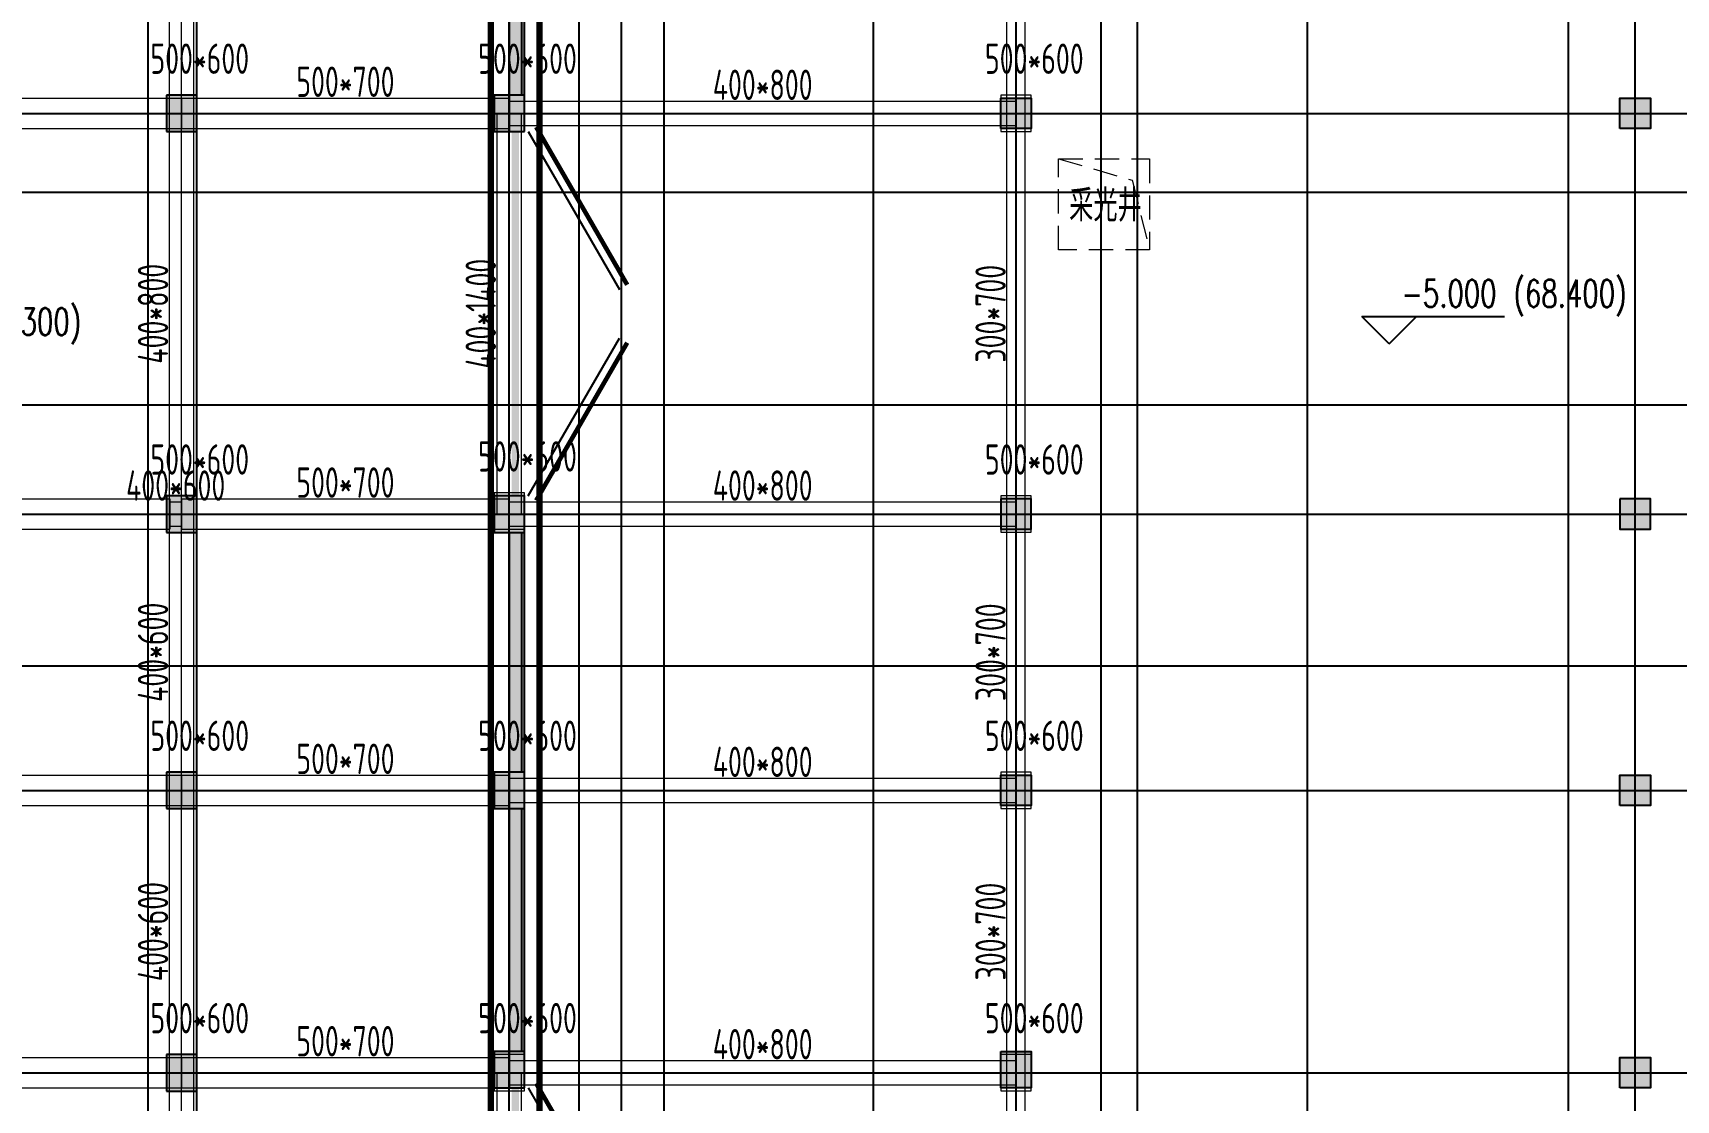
# Model space of a CAD drawing. Extents: x 369444 to 684549, y -549309 to 575337.
# Drawn here: x 456974 to 484049, y 353457 to 371032 of the extents above; entities that cross this region are included whole.
import ezdxf

# ---------------------------------------------------------------- set-up
doc = ezdxf.new("R2010")
doc.units = 0
doc.header["$LTSCALE"] = 1000
doc.header["$MEASUREMENT"] = 0
doc.linetypes.add('_DASH', pattern=[0.6, 0.4, -0.2])
doc.linetypes.add('DASH', pattern=[0.35, 0.25, -0.1])
for name, color, linetype, lineweight, true_color in [('-1-0-1', 7, 'Continuous', 0, 0xc0c0c0), ('-1-1-2', 7, 'Continuous', 0, 0xc0c0c0), ('-2-0-1', 1, 'Continuous', 0, 0xff0000), ('-2-1-2', 9, 'Continuous', 0, 0x808080), ('1-6-1', 7, 'Continuous', 0, 0x55ff55), ('1-6-2', 7, 'Continuous', 0, 0x55ff55), ('11-6-1', 2, 'Continuous', 0, 0xffff00), ('11-6-2', 2, 'Continuous', 0, 0xffff00), ('11-6-5', 2, 'Continuous', 0, 0xffff00), ('12-6-1', 4, 'Continuous', 0, 0x00ffff), ('12-6-2', 4, 'Continuous', 0, 0x00ffff), ('12-6-5', 4, 'Continuous', 0, 0x00ffff)]:
    doc.layers.add(name, color=color, linetype=linetype, lineweight=lineweight, true_color=true_color)
doc.layers.add('0-地库顶板开洞', color=211, linetype='Continuous', lineweight=0)
for name, color, linetype in [('A-COLU-CONC', 9, 'Continuous'), ('A-WALL-HATCH', 8, 'Continuous'), ('COLUMN', 9, 'Continuous'), ('DOTE', 1, 'Continuous'), ('PUB_HATCH', 8, 'Continuous'), ('WALL', 9, 'Continuous'), ('WINDOW', 4, 'Continuous'), ('景观场地标高', 4, 'Continuous'), ('防火分区线', 7, 'Continuous')]:
    doc.layers.add(name, color=color, linetype=linetype)
doc.styles.add('_TCH_DIM', font='SIMPLEX', dxfattribs={"bigfont": 'GBCBIG'})
doc.styles.add('HNSJY', font='hnsjy-07.shx', dxfattribs={"width": 0.8, "bigfont": 'hnsjy-hz.shx'})
doc.styles.add('yjkcad', font='yjkeng.shx', dxfattribs={"width": 0.7, "height": 250, "bigfont": 'yjkchn.shx'})

# ---------------------------------------------------------------- blocks, each defined once
blk = doc.blocks.new('$DorLib2D$00000213')
at = {"color": 0, "linetype": 'DASH', "const_width": 0.02}
blk.add_lwpolyline([(0.5, 0), (-0.5, 0)], dxfattribs=at)
blk = doc.blocks.new('column500')
h = blk.add_hatch(color=0)
h.dxf.hatch_style = 1
h.paths.add_polyline_path([(-216381, -381440), (-215881, -381440), (-215881, -380940), (-216381, -380940)])
at = {"color": 0}
blk.add_lwpolyline([(-216381, -381440), (-215881, -381440), (-215881, -380940), (-216381, -380940)], close=True, dxfattribs=at)
blk = doc.blocks.new('车库采光井开洞')
at = {"layer": '0-地库顶板开洞', "linetype": '_DASH'}
blk.add_lwpolyline([(38496570620.999992, 3907825764), (38496570620.999992, 3907827264.000001), (38496572120.999992, 3907827263.999998), (38496572120.999992, 3907825763.999999)], close=True, dxfattribs=at)
blk.add_lwpolyline([(38496570620.999992, 3907827264.000001), (38496571833.459846, 3907826915.785513), (38496572120.999992, 3907825763.999999)], dxfattribs=at)
at = {"layer": '0-地库顶板开洞', "linetype": '_DASH', "style": 'HNSJY', "width": 0.8}
blk.add_text('采光井', height=525, dxfattribs=at).set_placement((38496570794.87101, 3907826233.4361))
blk = doc.blocks.new('车库采光井aaa')
at = {"layer": '0-地库顶板开洞', "lineweight": -2}
blk.add_blockref('车库采光井开洞', (-5747907, -2363834), dxfattribs=at)
blk = doc.blocks.new('165gsff')
at = {"layer": 'COLUMN', "lineweight": -2, "ltscale": 6}
blk.add_hatch(color=256, dxfattribs=at).paths.add_polyline_path([(38490804507.5, 3905235777.5), (38490805007.5, 3905235777.5), (38490805007.5, 3905235177.5), (38490804507.5, 3905235177.5)])
at = {"color": 0}
blk.add_lwpolyline([(38490804507.5, 3905235777.5), (38490805007.5, 3905235777.5), (38490805007.5, 3905235177.5), (38490804507.5, 3905235177.5)], close=True, dxfattribs=at)
blk = doc.blocks.new('_FZH')
blk.add_lwpolyline([(-0.5, -0.5), (0.5, -0.5), (0.5, 0.5), (-0.5, 0.5)], close=True)
at = {"layer": 'PUB_HATCH'}
blk.add_solid([(-0.5, -0.5), (0.5, -0.5), (-0.5, 0.5), (0.5, 0.5)], dxfattribs=at)
blk = doc.blocks.new('$DorLib2D$00000207')
at = {"color": 0}
for p, q in [((-0.5, 0.0313), (-0.067, 0.2813)), ((0.5, 0.0313), (0.067, 0.2813))]:
    blk.add_line(p, q, dxfattribs=at)
at = {"color": 0, "const_width": 0.0125}
for points in [[(-0.5125, 0.0529), (-0.0795, 0.3029)], [(0.5125, 0.0529), (0.0795, 0.3029)]]:
    blk.add_lwpolyline(points, dxfattribs=at)

msp = doc.modelspace()

# ---------------------------------------------------------------- hatches: boundary and pattern name
at = {"layer": 'A-WALL-HATCH'}
for points in [[(459674.7, 369406.6), (459674.7, 370006.6), (459174.7, 370006.6), (459174.7, 369406.6)], [(465074.7, 369406.6), (465074.7, 370006.6), (464574.7, 370006.6), (464574.7, 369406.6)], [(459674.7, 362806.6), (459674.7, 363406.6), (459174.7, 363406.6), (459174.7, 362806.6)], [(465074.7, 362806.6), (465074.7, 363406.6), (464574.7, 363406.6), (464574.7, 362806.6)], [(459674.7, 358256.6), (459674.7, 358856.6), (459174.7, 358856.6), (459174.7, 358256.6)], [(465074.7, 358256.6), (465074.7, 358856.6), (464574.7, 358856.6), (464574.7, 358256.6)], [(459674.7, 354206.6), (459174.7, 354206.6), (459174.7, 353606.6), (459674.7, 353606.6)], [(465074.7, 354256.6), (464574.7, 354256.6), (464574.7, 353656.6), (465074.7, 353656.6)]]:
    msp.add_hatch(color=256, dxfattribs=at).paths.add_polyline_path(points)
at = {"layer": 'PUB_HATCH'}
for points in [[(465074.6, 378506), (464824.6, 378506), (464824.6, 369406.6), (465074.6, 369406.6)], [(465074.6, 363157.1), (465074.6, 362806.6), (464824.6, 362806.6), (464824.6, 353657), (465074.6, 353657)]]:
    msp.add_hatch(color=256, dxfattribs=at).paths.add_polyline_path(points)

# ---------------------------------------------------------------- linework, layer by layer
at = {"layer": '-1-0-1', "color": 0}
for p in [(459424.3, 369707.1, -3600), (464824.3, 369707.1, -3600), (473174.3, 369707.1, -3600), (459230.2, 363107.1, -3600), (459424.3, 363107.1, -3600), (464824.3, 363107.1, -3600), (473174.3, 363107.1, -3600), (459424.3, 358557.1, -3600), (464824.3, 358557.1, -3600), (473174.3, 358557.1, -3600), (459424.3, 353907.1, -3600), (464824.3, 353907.1, -3600), (473174.3, 353907.1, -3600)]:
    msp.add_point(p, dxfattribs=at)
at = {"layer": '-1-1-2', "color": 0}
for p, q in [((459424.3, 369707.1, -3600), (459424.3, 369707.1)), ((464824.3, 369707.1, -3600), (464824.3, 369707.1)), ((473174.3, 369707.1, -3600), (473174.3, 369707.1)), ((459230.2, 363107.1, -3600), (459230.2, 363107.1)), ((459424.3, 363107.1, -3600), (459424.3, 363107.1)), ((464824.3, 363107.1, -3600), (464824.3, 363107.1)), ((473174.3, 363107.1, -3600), (473174.3, 363107.1)), ((459424.3, 358557.1, -3600), (459424.3, 358557.1)), ((464824.3, 358557.1, -3600), (464824.3, 358557.1)), ((473174.3, 358557.1, -3600), (473174.3, 358557.1)), ((459424.3, 353907.1, -3600), (459424.3, 353907.1)), ((464824.3, 353907.1, -3600), (464824.3, 353907.1)), ((473174.3, 353907.1, -3600), (473174.3, 353907.1))]:
    msp.add_line(p, q, dxfattribs=at)
at = {"layer": '-2-0-1', "color": 0}
for p, q in [((459424.3, 369707.1, -3600), (459424.3, 374257.1, -3600)), ((464824.3, 369707.1, -3600), (464824.3, 374257.1, -3600)), ((473174.3, 369707.1, -3600), (473174.3, 374257.1, -3600)), ((451624.3, 369707.1, -3600), (459424.3, 369707.1, -3600)), ((459424.3, 363107.1, -3600), (459424.3, 369707.1, -3600)), ((459424.3, 369707.1, -3600), (464824.3, 369707.1, -3600)), ((464824.3, 363107.1, -3600), (464824.3, 369707.1, -3600)), ((464824.3, 369707.1, -3600), (473174.3, 369707.1, -3600)), ((473174.3, 363107.1, -3600), (473174.3, 369707.1, -3600)), ((451624.3, 363107.1, -3600), (459230.2, 363107.1, -3600)), ((459230.2, 363107.1, -3600), (459424.3, 363107.1, -3600)), ((459424.3, 358557.1, -3600), (459424.3, 363107.1, -3600)), ((459424.3, 363107.1, -3600), (464824.3, 363107.1, -3600)), ((464824.3, 358557.1, -3600), (464824.3, 363107.1, -3600)), ((464824.3, 363107.1, -3600), (473174.3, 363107.1, -3600)), ((473174.3, 358557.1, -3600), (473174.3, 363107.1, -3600)), ((451624.3, 358557.1, -3600), (459424.3, 358557.1, -3600)), ((459424.3, 353907.1, -3600), (459424.3, 358557.1, -3600)), ((459424.3, 358557.1, -3600), (464824.3, 358557.1, -3600)), ((464824.3, 353907.1, -3600), (464824.3, 358557.1, -3600)), ((464824.3, 358557.1, -3600), (473174.3, 358557.1, -3600)), ((473174.3, 353907.1, -3600), (473174.3, 358557.1, -3600)), ((451624.3, 353907.1, -3600), (459424.3, 353907.1, -3600)), ((459424.3, 347407.1, -3600), (459424.3, 353907.1, -3600)), ((459424.3, 353907.1, -3600), (464824.3, 353907.1, -3600)), ((464824.3, 353907.1, -3600), (473174.3, 353907.1, -3600)), ((464824.3, 347407.1, -3600), (464824.3, 353907.1, -3600)), ((473174.3, 347407.1, -3600), (473174.3, 353907.1, -3600))]:
    msp.add_line(p, q, dxfattribs=at)
at = {"layer": '-2-1-2', "color": 0}
for p, q in [((459424.3, 369707.1), (459424.3, 374257.1)), ((464824.3, 369707.1), (464824.3, 374257.1)), ((473174.3, 369707.1), (473174.3, 374257.1)), ((451624.3, 369707.1), (459424.3, 369707.1)), ((459424.3, 363107.1), (459424.3, 369707.1)), ((459424.3, 369707.1), (464824.3, 369707.1)), ((464824.3, 363107.1), (464824.3, 369707.1)), ((464824.3, 369707.1), (473174.3, 369707.1)), ((473174.3, 363107.1), (473174.3, 369707.1)), ((451624.3, 363107.1), (459230.2, 363107.1)), ((459230.2, 363107.1), (459424.3, 363107.1)), ((459424.3, 358557.1), (459424.3, 363107.1)), ((459424.3, 363107.1), (464824.3, 363107.1)), ((464824.3, 358557.1), (464824.3, 363107.1)), ((464824.3, 363107.1), (473174.3, 363107.1)), ((473174.3, 358557.1), (473174.3, 363107.1)), ((451624.3, 358557.1), (459424.3, 358557.1)), ((459424.3, 353907.1), (459424.3, 358557.1)), ((459424.3, 358557.1), (464824.3, 358557.1)), ((464824.3, 353907.1), (464824.3, 358557.1)), ((464824.3, 358557.1), (473174.3, 358557.1)), ((473174.3, 353907.1), (473174.3, 358557.1)), ((451624.3, 353907.1), (459424.3, 353907.1)), ((459424.3, 347407.1), (459424.3, 353907.1)), ((459424.3, 353907.1), (464824.3, 353907.1)), ((464824.3, 353907.1), (473174.3, 353907.1)), ((464824.3, 347407.1), (464824.3, 353907.1)), ((473174.3, 347407.1), (473174.3, 353907.1))]:
    msp.add_line(p, q, dxfattribs=at)
at = {"layer": '1-6-1', "color": 0}
for p, q in [((464824.3, 374257.1, -8700), (464824.3, 369707.1, -8700)), ((464824.3, 369707.1, -5100), (464824.3, 374257.1, -5100)), ((465074.3, 374257.1, -5100), (465074.3, 369707.1, -5100)), ((465074.3, 369707.1, -8700), (465074.3, 374257.1, -8700)), ((464824.3, 369707.1, -8700), (464824.3, 369707.1, -5100)), ((464824.3, 369707.1, -8700), (465074.3, 369707.1, -8700)), ((464824.3, 369707.1, -5100), (464824.3, 369707.1, -8700)), ((465074.3, 369707.1, -5100), (464824.3, 369707.1, -5100)), ((465074.3, 369707.1, -5100), (465074.3, 369707.1, -8700)), ((465074.3, 369707.1, -8700), (465074.3, 369707.1, -5100)), ((464824.3, 363107.1, -8700), (464824.3, 358557.1, -8700)), ((464824.3, 363107.1, -5100), (464824.3, 363107.1, -8700)), ((464824.3, 358557.1, -5100), (464824.3, 363107.1, -5100)), ((464824.3, 363107.1, -8700), (464824.3, 363107.1, -5100)), ((465074.3, 363107.1, -8700), (464824.3, 363107.1, -8700)), ((464824.3, 363107.1, -5100), (465074.3, 363107.1, -5100)), ((465074.3, 363107.1, -5100), (465074.3, 358557.1, -5100)), ((465074.3, 363107.1, -8700), (465074.3, 363107.1, -5100)), ((465074.3, 358557.1, -8700), (465074.3, 363107.1, -8700)), ((465074.3, 363107.1, -5100), (465074.3, 363107.1, -8700)), ((464824.3, 358557.1, -8700), (464824.3, 358557.1, -5100)), ((464824.3, 358557.1, -8700), (464824.3, 353907.1, -8700)), ((464824.3, 358557.1, -5100), (464824.3, 358557.1, -8700)), ((464824.3, 353907.1, -5100), (464824.3, 358557.1, -5100)), ((465074.3, 358557.1, -5100), (465074.3, 358557.1, -8700)), ((465074.3, 358557.1, -5100), (465074.3, 353907.1, -5100)), ((465074.3, 358557.1, -8700), (465074.3, 358557.1, -5100)), ((465074.3, 353907.1, -8700), (465074.3, 358557.1, -8700)), ((464824.3, 353907.1, -8700), (464824.3, 353907.1, -5100)), ((464824.3, 353907.1, -8700), (465074.3, 353907.1, -8700)), ((464824.3, 353907.1, -5100), (464824.3, 353907.1, -8700)), ((465074.3, 353907.1, -5100), (464824.3, 353907.1, -5100)), ((465074.3, 353907.1, -5100), (465074.3, 353907.1, -8700)), ((465074.3, 353907.1, -8700), (465074.3, 353907.1, -5100))]:
    msp.add_line(p, q, dxfattribs=at)
at = {"layer": '1-6-2', "color": 0}
for p, q in [((464824.3, 374257.1, -5100), (464824.3, 369707.1, -5100)), ((464824.3, 369707.1, -8700), (464824.3, 374257.1, -8700)), ((464824.3, 369707.1, -5100), (464824.3, 369707.1, -8700)), ((464824.3, 363107.1, -5100), (464824.3, 358557.1, -5100)), ((464824.3, 363107.1, -8700), (464824.3, 363107.1, -5100)), ((464824.3, 358557.1, -8700), (464824.3, 363107.1, -8700)), ((464824.3, 358557.1, -5100), (464824.3, 358557.1, -8700)), ((464824.3, 358557.1, -5100), (464824.3, 353907.1, -5100)), ((464824.3, 358557.1, -8700), (464824.3, 358557.1, -5100)), ((464824.3, 353907.1, -8700), (464824.3, 358557.1, -8700)), ((464824.3, 353907.1, -5100), (464824.3, 353907.1, -8700))]:
    msp.add_line(p, q, dxfattribs=at)
at = {"layer": '11-6-1', "color": 0}
for p, q in [((459174.3, 370007.1), (459174.3, 369407.1)), ((459674.3, 370007.1), (459174.3, 370007.1)), ((459174.3, 370007.1, -3600), (459174.3, 369407.1, -3600)), ((459674.3, 370007.1, -3600), (459174.3, 370007.1, -3600)), ((459174.3, 370007.1, -3600), (459174.3, 370007.1)), ((459674.3, 369407.1), (459674.3, 370007.1)), ((459674.3, 369407.1, -3600), (459674.3, 370007.1, -3600)), ((459674.3, 370007.1, -3600), (459674.3, 370007.1)), ((464574.3, 370007.1), (464574.3, 369407.1)), ((465074.3, 370007.1), (464574.3, 370007.1)), ((464574.3, 370007.1, -3600), (464574.3, 369407.1, -3600)), ((465074.3, 370007.1, -3600), (464574.3, 370007.1, -3600)), ((464574.3, 370007.1, -3600), (464574.3, 370007.1)), ((465074.3, 369407.1), (465074.3, 370007.1)), ((465074.3, 369407.1, -3600), (465074.3, 370007.1, -3600)), ((465074.3, 370007.1, -3600), (465074.3, 370007.1)), ((472924.3, 370007.1, -5100), (472924.3, 369407.1, -5100)), ((473424.3, 370007.1, -5100), (472924.3, 370007.1, -5100)), ((472924.3, 370007.1, -8700), (472924.3, 369407.1, -8700)), ((473424.3, 370007.1, -8700), (472924.3, 370007.1, -8700)), ((472924.3, 370007.1, -8700), (472924.3, 370007.1, -5100)), ((473424.3, 369407.1, -5100), (473424.3, 370007.1, -5100)), ((473424.3, 369407.1, -8700), (473424.3, 370007.1, -8700)), ((473424.3, 370007.1, -8700), (473424.3, 370007.1, -5100)), ((459174.3, 369407.1), (459674.3, 369407.1)), ((459174.3, 369407.1, -3600), (459674.3, 369407.1, -3600)), ((459174.3, 369407.1, -3600), (459174.3, 369407.1)), ((459674.3, 369407.1, -3600), (459674.3, 369407.1)), ((464574.3, 369407.1), (465074.3, 369407.1)), ((464574.3, 369407.1, -3600), (465074.3, 369407.1, -3600)), ((464574.3, 369407.1, -3600), (464574.3, 369407.1)), ((465074.3, 369407.1, -3600), (465074.3, 369407.1)), ((472924.3, 369407.1, -5100), (473424.3, 369407.1, -5100)), ((472924.3, 369407.1, -8700), (473424.3, 369407.1, -8700)), ((472924.3, 369407.1, -8700), (472924.3, 369407.1, -5100)), ((473424.3, 369407.1, -8700), (473424.3, 369407.1, -5100)), ((459174.3, 363407.1), (459174.3, 362807.1)), ((459674.3, 363407.1), (459174.3, 363407.1)), ((459174.3, 363407.1, -3600), (459174.3, 362807.1, -3600)), ((459674.3, 363407.1, -3600), (459174.3, 363407.1, -3600)), ((459174.3, 363407.1, -3600), (459174.3, 363407.1)), ((459674.3, 362807.1), (459674.3, 363407.1)), ((459674.3, 362807.1, -3600), (459674.3, 363407.1, -3600)), ((459674.3, 363407.1, -3600), (459674.3, 363407.1)), ((464574.3, 363457.1, -5100), (464574.3, 362857.1, -5100)), ((465074.3, 363457.1, -5100), (464574.3, 363457.1, -5100)), ((464574.3, 363457.1, -8700), (464574.3, 362857.1, -8700)), ((465074.3, 363457.1, -8700), (464574.3, 363457.1, -8700)), ((464574.3, 363457.1, -8700), (464574.3, 363457.1, -5100)), ((465074.3, 362857.1, -5100), (465074.3, 363457.1, -5100)), ((465074.3, 362857.1, -8700), (465074.3, 363457.1, -8700)), ((465074.3, 363457.1, -8700), (465074.3, 363457.1, -5100)), ((472924.3, 363407.1, -5100), (472924.3, 362807.1, -5100)), ((473424.3, 363407.1, -5100), (472924.3, 363407.1, -5100)), ((472924.3, 363407.1, -8700), (472924.3, 362807.1, -8700)), ((473424.3, 363407.1, -8700), (472924.3, 363407.1, -8700)), ((472924.3, 363407.1, -8700), (472924.3, 363407.1, -5100)), ((473424.3, 362807.1, -5100), (473424.3, 363407.1, -5100)), ((473424.3, 362807.1, -8700), (473424.3, 363407.1, -8700)), ((473424.3, 363407.1, -8700), (473424.3, 363407.1, -5100)), ((459174.3, 362807.1), (459674.3, 362807.1)), ((459174.3, 362807.1, -3600), (459674.3, 362807.1, -3600)), ((459174.3, 362807.1, -3600), (459174.3, 362807.1)), ((459674.3, 362807.1, -3600), (459674.3, 362807.1)), ((464574.3, 362857.1, -5100), (465074.3, 362857.1, -5100)), ((464574.3, 362857.1, -8700), (465074.3, 362857.1, -8700)), ((464574.3, 362857.1, -8700), (464574.3, 362857.1, -5100)), ((465074.3, 362857.1, -8700), (465074.3, 362857.1, -5100)), ((472924.3, 362807.1, -5100), (473424.3, 362807.1, -5100)), ((472924.3, 362807.1, -8700), (473424.3, 362807.1, -8700)), ((472924.3, 362807.1, -8700), (472924.3, 362807.1, -5100)), ((473424.3, 362807.1, -8700), (473424.3, 362807.1, -5100)), ((459174.3, 358857.1), (459174.3, 358257.1)), ((459674.3, 358857.1), (459174.3, 358857.1)), ((459174.3, 358857.1, -3600), (459174.3, 358257.1, -3600)), ((459674.3, 358857.1, -3600), (459174.3, 358857.1, -3600)), ((459174.3, 358857.1, -3600), (459174.3, 358857.1)), ((459674.3, 358257.1), (459674.3, 358857.1)), ((459674.3, 358257.1, -3600), (459674.3, 358857.1, -3600)), ((459674.3, 358857.1, -3600), (459674.3, 358857.1)), ((464574.3, 358857.1), (464574.3, 358257.1)), ((465074.3, 358857.1), (464574.3, 358857.1)), ((464574.3, 358857.1, -3600), (464574.3, 358257.1, -3600)), ((465074.3, 358857.1, -3600), (464574.3, 358857.1, -3600)), ((464574.3, 358857.1, -3600), (464574.3, 358857.1)), ((465074.3, 358257.1), (465074.3, 358857.1)), ((465074.3, 358257.1, -3600), (465074.3, 358857.1, -3600)), ((465074.3, 358857.1, -3600), (465074.3, 358857.1)), ((472924.3, 358857.1, -5100), (472924.3, 358257.1, -5100)), ((473424.3, 358857.1, -5100), (472924.3, 358857.1, -5100)), ((472924.3, 358857.1, -8700), (472924.3, 358257.1, -8700)), ((473424.3, 358857.1, -8700), (472924.3, 358857.1, -8700)), ((472924.3, 358857.1, -8700), (472924.3, 358857.1, -5100)), ((473424.3, 358257.1, -5100), (473424.3, 358857.1, -5100)), ((473424.3, 358257.1, -8700), (473424.3, 358857.1, -8700)), ((473424.3, 358857.1, -8700), (473424.3, 358857.1, -5100)), ((459174.3, 358257.1), (459674.3, 358257.1)), ((459174.3, 358257.1, -3600), (459674.3, 358257.1, -3600)), ((459174.3, 358257.1, -3600), (459174.3, 358257.1)), ((459674.3, 358257.1, -3600), (459674.3, 358257.1)), ((464574.3, 358257.1), (465074.3, 358257.1)), ((464574.3, 358257.1, -3600), (465074.3, 358257.1, -3600)), ((464574.3, 358257.1, -3600), (464574.3, 358257.1)), ((465074.3, 358257.1, -3600), (465074.3, 358257.1)), ((472924.3, 358257.1, -5100), (473424.3, 358257.1, -5100)), ((472924.3, 358257.1, -8700), (473424.3, 358257.1, -8700)), ((472924.3, 358257.1, -8700), (472924.3, 358257.1, -5100)), ((473424.3, 358257.1, -8700), (473424.3, 358257.1, -5100)), ((459174.3, 354207.1), (459174.3, 353607.1)), ((459674.3, 354207.1), (459174.3, 354207.1)), ((459174.3, 354207.1, -3600), (459174.3, 353607.1, -3600)), ((459674.3, 354207.1, -3600), (459174.3, 354207.1, -3600)), ((459174.3, 354207.1, -3600), (459174.3, 354207.1)), ((459674.3, 353607.1), (459674.3, 354207.1)), ((459674.3, 353607.1, -3600), (459674.3, 354207.1, -3600)), ((459674.3, 354207.1, -3600), (459674.3, 354207.1)), ((464574.3, 354207.1), (464574.3, 353607.1)), ((465074.3, 354207.1), (464574.3, 354207.1)), ((464574.3, 354207.1, -3600), (464574.3, 353607.1, -3600)), ((465074.3, 354207.1, -3600), (464574.3, 354207.1, -3600)), ((464574.3, 354207.1, -3600), (464574.3, 354207.1)), ((465074.3, 353607.1), (465074.3, 354207.1)), ((465074.3, 353607.1, -3600), (465074.3, 354207.1, -3600)), ((465074.3, 354207.1, -3600), (465074.3, 354207.1)), ((472924.3, 354207.1, -5100), (472924.3, 353607.1, -5100)), ((473424.3, 354207.1, -5100), (472924.3, 354207.1, -5100)), ((472924.3, 354207.1, -8700), (472924.3, 353607.1, -8700)), ((473424.3, 354207.1, -8700), (472924.3, 354207.1, -8700)), ((472924.3, 354207.1, -8700), (472924.3, 354207.1, -5100)), ((473424.3, 353607.1, -5100), (473424.3, 354207.1, -5100)), ((473424.3, 353607.1, -8700), (473424.3, 354207.1, -8700)), ((473424.3, 354207.1, -8700), (473424.3, 354207.1, -5100)), ((459174.3, 353607.1), (459674.3, 353607.1)), ((459174.3, 353607.1, -3600), (459674.3, 353607.1, -3600)), ((459174.3, 353607.1, -3600), (459174.3, 353607.1)), ((459674.3, 353607.1, -3600), (459674.3, 353607.1)), ((464574.3, 353607.1), (465074.3, 353607.1)), ((464574.3, 353607.1, -3600), (465074.3, 353607.1, -3600)), ((464574.3, 353607.1, -3600), (464574.3, 353607.1)), ((465074.3, 353607.1, -3600), (465074.3, 353607.1)), ((472924.3, 353607.1, -5100), (473424.3, 353607.1, -5100)), ((472924.3, 353607.1, -8700), (473424.3, 353607.1, -8700)), ((472924.3, 353607.1, -8700), (472924.3, 353607.1, -5100)), ((473424.3, 353607.1, -8700), (473424.3, 353607.1, -5100))]:
    msp.add_line(p, q, dxfattribs=at)
at = {"layer": '11-6-2', "color": 0}
for p, q in [((459424.3, 369707.1, -3600), (459424.3, 369707.1)), ((464824.3, 369707.1, -3600), (464824.3, 369707.1)), ((473174.3, 369707.1, -8700), (473174.3, 369707.1, -5100)), ((459424.3, 363107.1, -3600), (459424.3, 363107.1)), ((464824.3, 363107.1, -8700), (464824.3, 363107.1, -5100)), ((473174.3, 363107.1, -8700), (473174.3, 363107.1, -5100)), ((459424.3, 358557.1, -3600), (459424.3, 358557.1)), ((464824.3, 358557.1, -3600), (464824.3, 358557.1)), ((473174.3, 358557.1, -8700), (473174.3, 358557.1, -5100)), ((459424.3, 353907.1, -3600), (459424.3, 353907.1)), ((464824.3, 353907.1, -3600), (464824.3, 353907.1)), ((473174.3, 353907.1, -8700), (473174.3, 353907.1, -5100))]:
    msp.add_line(p, q, dxfattribs=at)
at = {"layer": '12-6-1', "color": 0}
for p, q in [((459224.3, 369707.1, -5100), (459224.3, 374257.1, -5100)), ((459224.3, 369707.1, -5700), (459224.3, 374257.1, -5700)), ((459624.3, 369707.1, -5100), (459624.3, 374257.1, -5100)), ((459624.3, 369707.1, -5700), (459624.3, 374257.1, -5700)), ((473024.3, 369707.1), (473024.3, 374257.1)), ((473024.3, 369707.1, -700), (473024.3, 374257.1, -700)), ((473324.3, 369707.1), (473324.3, 374257.1)), ((473324.3, 369707.1, -700), (473324.3, 374257.1, -700)), ((451624.3, 369957.1), (459424.3, 369957.1)), ((451624.3, 369957.1, -800), (459424.3, 369957.1, -800)), ((459424.3, 369957.1), (459424.3, 369457.1)), ((459424.3, 369957.1, -800), (459424.3, 369957.1)), ((459424.3, 369457.1, -800), (459424.3, 369957.1, -800)), ((459424.3, 369957.1), (459424.3, 369457.1)), ((459424.3, 369957.1, -700), (459424.3, 369957.1)), ((459424.3, 369457.1, -700), (459424.3, 369957.1, -700)), ((459424.3, 369957.1), (464824.3, 369957.1)), ((459424.3, 369957.1, -700), (464824.3, 369957.1, -700)), ((464824.3, 369957.1), (464824.3, 369457.1)), ((464824.3, 369957.1, -700), (464824.3, 369957.1)), ((464824.3, 369457.1, -700), (464824.3, 369957.1, -700)), ((464824.3, 369907.1), (464824.3, 369507.1)), ((464824.3, 369907.1, -800), (464824.3, 369907.1)), ((464824.3, 369507.1, -800), (464824.3, 369907.1, -800)), ((464824.3, 369907.1), (473174.3, 369907.1)), ((464824.3, 369907.1, -800), (473174.3, 369907.1, -800)), ((473174.3, 369907.1), (473174.3, 369507.1)), ((473174.3, 369907.1, -800), (473174.3, 369907.1)), ((473174.3, 369507.1, -800), (473174.3, 369907.1, -800)), ((459224.3, 369707.1, -5100), (459624.3, 369707.1, -5100)), ((459224.3, 369707.1, -5700), (459224.3, 369707.1, -5100)), ((459624.3, 369707.1, -5700), (459224.3, 369707.1, -5700)), ((459224.3, 369707.1, -5100), (459624.3, 369707.1, -5100)), ((459224.3, 369707.1, -5900), (459224.3, 369707.1, -5100)), ((459624.3, 369707.1, -5900), (459224.3, 369707.1, -5900)), ((459224.3, 363107.1, -5100), (459224.3, 369707.1, -5100)), ((459224.3, 363107.1, -5900), (459224.3, 369707.1, -5900)), ((459624.3, 369707.1, -5100), (459624.3, 369707.1, -5700)), ((459624.3, 369707.1, -5100), (459624.3, 369707.1, -5900)), ((459624.3, 363107.1, -5100), (459624.3, 369707.1, -5100)), ((459624.3, 363107.1, -5900), (459624.3, 369707.1, -5900)), ((464624.3, 369707.1, -5100), (465024.3, 369707.1, -5100)), ((464624.3, 369707.1, -6500), (464624.3, 369707.1, -5100)), ((465024.3, 369707.1, -6500), (464624.3, 369707.1, -6500)), ((464624.3, 363107.1, -5100), (464624.3, 369707.1, -5100)), ((464624.3, 363107.1, -6500), (464624.3, 369707.1, -6500)), ((465024.3, 369707.1, -5100), (465024.3, 369707.1, -6500)), ((465024.3, 363107.1, -5100), (465024.3, 369707.1, -5100)), ((465024.3, 363107.1, -6500), (465024.3, 369707.1, -6500)), ((473024.3, 369707.1), (473324.3, 369707.1)), ((473024.3, 369707.1, -700), (473024.3, 369707.1)), ((473324.3, 369707.1, -700), (473024.3, 369707.1, -700)), ((473024.3, 363107.1), (473024.3, 369707.1)), ((473024.3, 363107.1, -700), (473024.3, 369707.1, -700)), ((473024.3, 369707.1), (473324.3, 369707.1)), ((473024.3, 369707.1, -700), (473024.3, 369707.1)), ((473324.3, 369707.1, -700), (473024.3, 369707.1, -700)), ((473324.3, 369707.1), (473324.3, 369707.1, -700)), ((473324.3, 363107.1), (473324.3, 369707.1)), ((473324.3, 363107.1, -700), (473324.3, 369707.1, -700)), ((473324.3, 369707.1), (473324.3, 369707.1, -700)), ((451624.3, 369457.1), (459424.3, 369457.1)), ((451624.3, 369457.1, -800), (459424.3, 369457.1, -800)), ((459424.3, 369457.1), (459424.3, 369457.1, -800)), ((459424.3, 369457.1), (459424.3, 369457.1, -700)), ((459424.3, 369457.1), (464824.3, 369457.1)), ((459424.3, 369457.1, -700), (464824.3, 369457.1, -700)), ((464824.3, 369507.1), (464824.3, 369507.1, -800)), ((464824.3, 369507.1), (473174.3, 369507.1)), ((464824.3, 369507.1, -800), (473174.3, 369507.1, -800)), ((464824.3, 369457.1), (464824.3, 369457.1, -700)), ((473174.3, 369507.1), (473174.3, 369507.1, -800)), ((451624.3, 363357.1), (459230.2, 363357.1)), ((451624.3, 363357.1, -800), (459230.2, 363357.1, -800)), ((459230.2, 363357.1), (459230.2, 362857.1)), ((459230.2, 363357.1, -800), (459230.2, 363357.1)), ((459230.2, 362857.1, -800), (459230.2, 363357.1, -800)), ((459424.3, 363357.1), (459424.3, 362857.1)), ((459424.3, 363357.1, -700), (459424.3, 363357.1)), ((459424.3, 362857.1, -700), (459424.3, 363357.1, -700)), ((459424.3, 363357.1), (464824.3, 363357.1)), ((459424.3, 363357.1, -700), (464824.3, 363357.1, -700)), ((464824.3, 363357.1), (464824.3, 362857.1)), ((464824.3, 363357.1, -700), (464824.3, 363357.1)), ((464824.3, 362857.1, -700), (464824.3, 363357.1, -700)), ((459224.3, 363107.1, -5100), (459624.3, 363107.1, -5100)), ((459224.3, 363107.1, -5900), (459224.3, 363107.1, -5100)), ((459624.3, 363107.1, -5900), (459224.3, 363107.1, -5900)), ((459224.3, 363107.1, -5100), (459624.3, 363107.1, -5100)), ((459224.3, 363107.1, -5700), (459224.3, 363107.1, -5100)), ((459624.3, 363107.1, -5700), (459224.3, 363107.1, -5700)), ((459224.3, 358557.1, -5100), (459224.3, 363107.1, -5100)), ((459224.3, 358557.1, -5700), (459224.3, 363107.1, -5700)), ((459230.2, 363307.1, -5100), (459230.2, 362907.1, -5100)), ((459230.2, 363307.1, -5700), (459230.2, 363307.1, -5100)), ((459230.2, 362907.1, -5700), (459230.2, 363307.1, -5700)), ((459230.2, 363307.1, -5100), (459424.3, 363307.1, -5100)), ((459230.2, 363307.1, -5700), (459424.3, 363307.1, -5700)), ((459424.3, 363307.1, -5100), (459424.3, 362907.1, -5100)), ((459424.3, 363307.1, -5700), (459424.3, 363307.1, -5100)), ((459424.3, 362907.1, -5700), (459424.3, 363307.1, -5700)), ((459624.3, 363107.1, -5100), (459624.3, 363107.1, -5900)), ((459624.3, 363107.1, -5100), (459624.3, 363107.1, -5700)), ((459624.3, 358557.1, -5100), (459624.3, 363107.1, -5100)), ((459624.3, 358557.1, -5700), (459624.3, 363107.1, -5700)), ((464624.3, 363107.1, -5100), (465024.3, 363107.1, -5100)), ((464624.3, 363107.1, -6500), (464624.3, 363107.1, -5100)), ((465024.3, 363107.1, -6500), (464624.3, 363107.1, -6500)), ((464824.3, 363307.1), (464824.3, 362907.1)), ((464824.3, 363307.1, -800), (464824.3, 363307.1)), ((464824.3, 362907.1, -800), (464824.3, 363307.1, -800)), ((464824.3, 363307.1), (473174.3, 363307.1)), ((464824.3, 363307.1, -800), (473174.3, 363307.1, -800)), ((465024.3, 363107.1, -5100), (465024.3, 363107.1, -6500)), ((473024.3, 363107.1), (473324.3, 363107.1)), ((473024.3, 363107.1, -700), (473024.3, 363107.1)), ((473324.3, 363107.1, -700), (473024.3, 363107.1, -700)), ((473024.3, 363107.1), (473324.3, 363107.1)), ((473024.3, 363107.1, -700), (473024.3, 363107.1)), ((473324.3, 363107.1, -700), (473024.3, 363107.1, -700)), ((473024.3, 358557.1), (473024.3, 363107.1)), ((473024.3, 358557.1, -700), (473024.3, 363107.1, -700)), ((473174.3, 363307.1), (473174.3, 362907.1)), ((473174.3, 363307.1, -800), (473174.3, 363307.1)), ((473174.3, 362907.1, -800), (473174.3, 363307.1, -800)), ((473324.3, 363107.1), (473324.3, 363107.1, -700)), ((473324.3, 363107.1), (473324.3, 363107.1, -700)), ((473324.3, 358557.1), (473324.3, 363107.1)), ((473324.3, 358557.1, -700), (473324.3, 363107.1, -700)), ((451624.3, 362857.1), (459230.2, 362857.1)), ((451624.3, 362857.1, -800), (459230.2, 362857.1, -800)), ((459230.2, 362907.1, -5100), (459230.2, 362907.1, -5700)), ((459230.2, 362907.1, -5100), (459424.3, 362907.1, -5100)), ((459230.2, 362907.1, -5700), (459424.3, 362907.1, -5700)), ((459230.2, 362857.1), (459230.2, 362857.1, -800)), ((459424.3, 362907.1, -5100), (459424.3, 362907.1, -5700)), ((459424.3, 362857.1), (459424.3, 362857.1, -700)), ((459424.3, 362857.1), (464824.3, 362857.1)), ((459424.3, 362857.1, -700), (464824.3, 362857.1, -700)), ((464824.3, 362907.1), (464824.3, 362907.1, -800)), ((464824.3, 362907.1), (473174.3, 362907.1)), ((464824.3, 362907.1, -800), (473174.3, 362907.1, -800)), ((464824.3, 362857.1), (464824.3, 362857.1, -700)), ((473174.3, 362907.1), (473174.3, 362907.1, -800)), ((451624.3, 358807.1), (459424.3, 358807.1)), ((451624.3, 358807.1, -800), (459424.3, 358807.1, -800)), ((459424.3, 358807.1), (459424.3, 358307.1)), ((459424.3, 358807.1, -800), (459424.3, 358807.1)), ((459424.3, 358307.1, -800), (459424.3, 358807.1, -800)), ((459424.3, 358807.1), (459424.3, 358307.1)), ((459424.3, 358807.1, -700), (459424.3, 358807.1)), ((459424.3, 358307.1, -700), (459424.3, 358807.1, -700)), ((459424.3, 358807.1), (464824.3, 358807.1)), ((459424.3, 358807.1, -700), (464824.3, 358807.1, -700)), ((464824.3, 358807.1), (464824.3, 358307.1)), ((464824.3, 358807.1, -700), (464824.3, 358807.1)), ((464824.3, 358307.1, -700), (464824.3, 358807.1, -700)), ((464824.3, 358757.1), (464824.3, 358357.1)), ((464824.3, 358757.1, -800), (464824.3, 358757.1)), ((464824.3, 358357.1, -800), (464824.3, 358757.1, -800)), ((464824.3, 358757.1), (473174.3, 358757.1)), ((464824.3, 358757.1, -800), (473174.3, 358757.1, -800)), ((473174.3, 358757.1), (473174.3, 358357.1)), ((473174.3, 358757.1, -800), (473174.3, 358757.1)), ((473174.3, 358357.1, -800), (473174.3, 358757.1, -800)), ((459224.3, 358557.1, -5100), (459624.3, 358557.1, -5100)), ((459224.3, 358557.1, -5700), (459224.3, 358557.1, -5100)), ((459624.3, 358557.1, -5700), (459224.3, 358557.1, -5700)), ((459224.3, 358557.1, -5100), (459624.3, 358557.1, -5100)), ((459224.3, 358557.1, -5700), (459224.3, 358557.1, -5100)), ((459624.3, 358557.1, -5700), (459224.3, 358557.1, -5700)), ((459224.3, 353907.1, -5100), (459224.3, 358557.1, -5100)), ((459224.3, 353907.1, -5700), (459224.3, 358557.1, -5700)), ((459624.3, 358557.1, -5100), (459624.3, 358557.1, -5700)), ((459624.3, 358557.1, -5100), (459624.3, 358557.1, -5700)), ((459624.3, 353907.1, -5100), (459624.3, 358557.1, -5100)), ((459624.3, 353907.1, -5700), (459624.3, 358557.1, -5700)), ((473024.3, 358557.1), (473324.3, 358557.1)), ((473024.3, 358557.1, -700), (473024.3, 358557.1)), ((473324.3, 358557.1, -700), (473024.3, 358557.1, -700)), ((473024.3, 358557.1), (473324.3, 358557.1)), ((473024.3, 358557.1, -700), (473024.3, 358557.1)), ((473324.3, 358557.1, -700), (473024.3, 358557.1, -700)), ((473024.3, 353907.1), (473024.3, 358557.1)), ((473024.3, 353907.1, -700), (473024.3, 358557.1, -700)), ((473324.3, 358557.1), (473324.3, 358557.1, -700)), ((473324.3, 358557.1), (473324.3, 358557.1, -700)), ((473324.3, 353907.1), (473324.3, 358557.1)), ((473324.3, 353907.1, -700), (473324.3, 358557.1, -700)), ((451624.3, 358307.1), (459424.3, 358307.1)), ((451624.3, 358307.1, -800), (459424.3, 358307.1, -800)), ((459424.3, 358307.1), (459424.3, 358307.1, -800)), ((459424.3, 358307.1), (459424.3, 358307.1, -700)), ((459424.3, 358307.1), (464824.3, 358307.1)), ((459424.3, 358307.1, -700), (464824.3, 358307.1, -700)), ((464824.3, 358357.1), (464824.3, 358357.1, -800)), ((464824.3, 358357.1), (473174.3, 358357.1)), ((464824.3, 358357.1, -800), (473174.3, 358357.1, -800)), ((464824.3, 358307.1), (464824.3, 358307.1, -700)), ((473174.3, 358357.1), (473174.3, 358357.1, -800)), ((451624.3, 354157.1), (459424.3, 354157.1)), ((451624.3, 354157.1, -800), (459424.3, 354157.1, -800)), ((459424.3, 354157.1), (459424.3, 353657.1)), ((459424.3, 354157.1, -800), (459424.3, 354157.1)), ((459424.3, 353657.1, -800), (459424.3, 354157.1, -800)), ((459424.3, 354157.1), (459424.3, 353657.1)), ((459424.3, 354157.1, -700), (459424.3, 354157.1)), ((459424.3, 353657.1, -700), (459424.3, 354157.1, -700)), ((459424.3, 354157.1), (464824.3, 354157.1)), ((459424.3, 354157.1, -700), (464824.3, 354157.1, -700)), ((464824.3, 354157.1), (464824.3, 353657.1)), ((464824.3, 354157.1, -700), (464824.3, 354157.1)), ((464824.3, 353657.1, -700), (464824.3, 354157.1, -700)), ((459224.3, 353907.1, -5100), (459624.3, 353907.1, -5100)), ((459224.3, 353907.1, -5900), (459224.3, 353907.1, -5100)), ((459624.3, 353907.1, -5900), (459224.3, 353907.1, -5900)), ((459224.3, 347407.1, -5100), (459224.3, 353907.1, -5100)), ((459224.3, 347407.1, -5900), (459224.3, 353907.1, -5900)), ((459224.3, 353907.1, -5100), (459624.3, 353907.1, -5100)), ((459224.3, 353907.1, -5700), (459224.3, 353907.1, -5100)), ((459624.3, 353907.1, -5700), (459224.3, 353907.1, -5700)), ((459624.3, 353907.1, -5100), (459624.3, 353907.1, -5900)), ((459624.3, 347407.1, -5100), (459624.3, 353907.1, -5100)), ((459624.3, 347407.1, -5900), (459624.3, 353907.1, -5900)), ((459624.3, 353907.1, -5100), (459624.3, 353907.1, -5700)), ((464624.3, 353907.1, -5100), (465024.3, 353907.1, -5100)), ((464624.3, 353907.1, -6500), (464624.3, 353907.1, -5100)), ((465024.3, 353907.1, -6500), (464624.3, 353907.1, -6500)), ((464624.3, 347407.1, -5100), (464624.3, 353907.1, -5100)), ((464624.3, 347407.1, -6500), (464624.3, 353907.1, -6500)), ((464824.3, 354107.1), (464824.3, 353707.1)), ((464824.3, 354107.1, -800), (464824.3, 354107.1)), ((464824.3, 353707.1, -800), (464824.3, 354107.1, -800)), ((464824.3, 354107.1), (473174.3, 354107.1)), ((464824.3, 354107.1, -800), (473174.3, 354107.1, -800)), ((465024.3, 353907.1, -5100), (465024.3, 353907.1, -6500)), ((465024.3, 347407.1, -5100), (465024.3, 353907.1, -5100)), ((465024.3, 347407.1, -6500), (465024.3, 353907.1, -6500)), ((473024.3, 353907.1), (473324.3, 353907.1)), ((473024.3, 353907.1, -700), (473024.3, 353907.1)), ((473324.3, 353907.1, -700), (473024.3, 353907.1, -700)), ((473024.3, 347407.1), (473024.3, 353907.1)), ((473024.3, 347407.1, -700), (473024.3, 353907.1, -700)), ((473024.3, 353907.1), (473324.3, 353907.1)), ((473024.3, 353907.1, -700), (473024.3, 353907.1)), ((473324.3, 353907.1, -700), (473024.3, 353907.1, -700)), ((473174.3, 354107.1), (473174.3, 353707.1)), ((473174.3, 354107.1, -800), (473174.3, 354107.1)), ((473174.3, 353707.1, -800), (473174.3, 354107.1, -800)), ((473324.3, 353907.1), (473324.3, 353907.1, -700)), ((473324.3, 347407.1), (473324.3, 353907.1)), ((473324.3, 347407.1, -700), (473324.3, 353907.1, -700)), ((473324.3, 353907.1), (473324.3, 353907.1, -700)), ((451624.3, 353657.1), (459424.3, 353657.1)), ((451624.3, 353657.1, -800), (459424.3, 353657.1, -800)), ((459424.3, 353657.1), (459424.3, 353657.1, -800)), ((459424.3, 353657.1), (459424.3, 353657.1, -700)), ((459424.3, 353657.1), (464824.3, 353657.1)), ((459424.3, 353657.1, -700), (464824.3, 353657.1, -700)), ((464824.3, 353707.1), (464824.3, 353707.1, -800)), ((464824.3, 353707.1), (473174.3, 353707.1)), ((464824.3, 353707.1, -800), (473174.3, 353707.1, -800)), ((464824.3, 353657.1), (464824.3, 353657.1, -700)), ((473174.3, 353707.1), (473174.3, 353707.1, -800))]:
    msp.add_line(p, q, dxfattribs=at)
at = {"layer": '12-6-2', "color": 0}
for p, q in [((459424.3, 369707.1, -5100), (459424.3, 374257.1, -5100)), ((473174.3, 369707.1), (473174.3, 374257.1)), ((451624.3, 369707.1), (459424.3, 369707.1)), ((459424.3, 369707.1), (464824.3, 369707.1)), ((459424.3, 363107.1, -5100), (459424.3, 369707.1, -5100)), ((464824.3, 363107.1, -5100), (464824.3, 369707.1, -5100)), ((464824.3, 369707.1), (473174.3, 369707.1)), ((473174.3, 363107.1), (473174.3, 369707.1)), ((451624.3, 363107.1), (459230.2, 363107.1)), ((459230.2, 363107.1, -5100), (459424.3, 363107.1, -5100)), ((459424.3, 363107.1), (464824.3, 363107.1)), ((459424.3, 358557.1, -5100), (459424.3, 363107.1, -5100)), ((464824.3, 363107.1), (473174.3, 363107.1)), ((473174.3, 358557.1), (473174.3, 363107.1)), ((451624.3, 358557.1), (459424.3, 358557.1)), ((459424.3, 358557.1), (464824.3, 358557.1)), ((459424.3, 353907.1, -5100), (459424.3, 358557.1, -5100)), ((464824.3, 358557.1), (473174.3, 358557.1)), ((473174.3, 353907.1), (473174.3, 358557.1)), ((451624.3, 353907.1), (459424.3, 353907.1)), ((459424.3, 353907.1), (464824.3, 353907.1)), ((459424.3, 347407.1, -5100), (459424.3, 353907.1, -5100)), ((464824.3, 347407.1, -5100), (464824.3, 353907.1, -5100)), ((464824.3, 353907.1), (473174.3, 353907.1)), ((473174.3, 347407.1), (473174.3, 353907.1))]:
    msp.add_line(p, q, dxfattribs=at)
at = {"layer": 'A-COLU-CONC'}
for p, q in [((459674.7, 358856.6), (459174.7, 358856.6)), ((459174.7, 358856.6), (459174.7, 358256.6)), ((459674.7, 358256.6), (459674.7, 358856.6)), ((465074.7, 358856.6), (464574.7, 358856.6)), ((464574.7, 358856.6), (464574.7, 358256.6)), ((465074.7, 358256.6), (465074.7, 358856.6)), ((459174.7, 358256.6), (459674.7, 358256.6)), ((464574.7, 358256.6), (465074.7, 358256.6)), ((459674.7, 354206.6), (459174.7, 354206.6)), ((459174.7, 354206.6), (459174.7, 353606.6)), ((459674.7, 353606.6), (459674.7, 354206.6)), ((465074.7, 354256.6), (464574.7, 354256.6)), ((464574.7, 354256.6), (464574.7, 353656.6)), ((465074.7, 353656.6), (465074.7, 354256.6)), ((459174.7, 353606.6), (459674.7, 353606.6)), ((464574.7, 353656.6), (465074.7, 353656.6))]:
    msp.add_line(p, q, dxfattribs=at)
at = {"layer": 'COLUMN', "color": 8}
for p, q in [((459674.7, 370006.6), (459174.7, 370006.6)), ((459174.7, 370006.6), (459174.7, 369406.6)), ((459674.7, 369406.6), (459674.7, 370006.6)), ((465074.7, 370006.6), (464574.7, 370006.6)), ((464574.7, 370006.6), (464574.7, 369406.6)), ((465074.7, 369406.6), (465074.7, 370006.6)), ((459174.7, 369406.6), (459674.7, 369406.6)), ((464574.7, 369406.6), (465074.7, 369406.6)), ((459674.7, 363406.6), (459174.7, 363406.6)), ((459174.7, 363406.6), (459174.7, 362806.6)), ((459674.7, 362806.6), (459674.7, 363406.6)), ((464574.7, 363406.6), (464574.7, 362806.6)), ((465074.7, 362806.6), (465074.7, 363406.6)), ((459174.7, 362806.6), (459674.7, 362806.6)), ((464574.7, 362806.6), (465074.7, 362806.6))]:
    msp.add_line(p, q, dxfattribs=at)
at = {"layer": 'DOTE', "color": 8}
for p, q in [((458874.5, 59364.2), (458874.5, 476704.8)), ((459674.5, 261807), (459674.5, 476704.8)), ((464824.5, 261807), (464824.5, 476704.8)), ((465974.5, 261807), (465974.5, 476704.8)), ((466674.5, 59364.2), (466674.5, 476704.8)), ((467374.5, 261807), (467374.5, 476704.8)), ((470824.5, 261807), (470824.5, 476704.8)), ((473174.5, 261807), (473174.5, 476704.8)), ((474574.5, 59364.2), (474574.5, 476704.8)), ((475174.5, 59364.2), (475174.5, 476704.8)), ((477974.5, 261807), (477974.5, 476704.8)), ((482274.5, 59364.2), (482274.5, 476704.8)), ((483374.5, 59364.2), (483374.5, 476704.8))]:
    msp.add_line(p, q, dxfattribs=at)
at = {"layer": 'DOTE', "color": 8, "lineweight": -2}
for p, q in [((377844.4, 369707), (624570.9, 369707)), ((377844.4, 368407), (624570.9, 368407)), ((377844.4, 364907), (624570.9, 364907)), ((377844.4, 363107), (624570.9, 363107)), ((377844.4, 360607), (624570.9, 360607)), ((377844.4, 358557), (624570.9, 358557)), ((377844.4, 353907), (624570.9, 353907))]:
    msp.add_line(p, q, dxfattribs=at)
at = {"layer": 'WALL'}
for p, q in [((464824.6, 378506), (464824.6, 369406.6)), ((465074.6, 369406.6), (465074.6, 378506)), ((464824.6, 369406.6), (465074.6, 369406.6)), ((464824.6, 362806.6), (464824.6, 353657)), ((465074.6, 353657), (465074.6, 362806.6)), ((464824.6, 353657), (465074.6, 353657))]:
    msp.add_line(p, q, dxfattribs=at)
at = {"layer": 'WALL', "linetype": 'ByBlock'}
for p, q in [((464824.5, 373956.6), (464824.5, 370006.6)), ((465024.5, 373956.6), (465024.5, 370006.6)), ((464824.5, 369406.6), (464824.5, 369406.5)), ((464824.5, 369406.5), (465024.5, 369406.5)), ((465024.5, 369406.5), (465024.5, 369406.6)), ((464824.5, 362806.6), (464824.5, 358856.6)), ((465024.5, 362806.6), (465024.5, 358856.6)), ((464824.5, 358256.6), (464824.5, 354256.6)), ((465024.5, 358256.6), (465024.5, 354256.6))]:
    msp.add_line(p, q, dxfattribs=at)
at = {"layer": '景观场地标高'}
for p, q in [((479322.8, 365909.8), (478872.8, 366359.8)), ((478872.8, 366359.8), (481220.3, 366359.8)), ((479322.8, 365909.8), (479772.8, 366359.8))]:
    msp.add_line(p, q, dxfattribs=at)
at = {"layer": '防火分区线', "color": 5, "linetype": 'DASH', "ltscale": 8, "const_width": 100}
for points in [[(405224.5, 392657), (405224.5, 351406.8), (405674.5, 351406.8), (405674.4, 348706.8), (408924.5, 348706.8), (408924.5, 347156.7), (410514.5, 347156.7), (410514.5, 346557), (414174.4, 346557), (414174.4, 347157), (417874.5, 347156.8), (417874.5, 344007.1), (422274.5, 344007.1), (422274.5, 348706.8), (435524.5, 348706.8), (435524.5, 342106.8), (465324.5, 342106.8), (465324.5, 389856.6)], [(406024.5, 391857), (406024.5, 352206.8), (406474.5, 352206.8), (406474.4, 349506.8), (409724.5, 349506.8), (409724.5, 347956.7), (411314.5, 347956.7), (411314.5, 347357), (413374.4, 347357), (413374.4, 347957), (418674.5, 347956.7), (418674.5, 344807.1), (421474.5, 344807.1), (421474.5, 349506.8), (436324.5, 349506.8), (436324.5, 342906.8), (464524.5, 342906.8), (464524.5, 390656.6)]]:
    msp.add_lwpolyline(points, dxfattribs=at)
at = {"layer": '防火分区线', "color": 56, "linetype": 'DASH', "ltscale": 8, "const_width": 100}
for points in [[(540868.5, 390706.8), (540868.5, 342106.8), (464518.5, 342106.8), (464518.5, 390656.6)], [(540068.5, 389906.8), (540068.5, 342906.8), (465318.5, 342906.8), (465318.5, 389856.6)]]:
    msp.add_lwpolyline(points, dxfattribs=at)

# ---------------------------------------------------------------- block references
at = {"layer": '0-地库顶板开洞', "lineweight": -2}
msp.add_blockref('车库采光井aaa', (-38490348839.6, -3905094473.4), dxfattribs=at)
at = {"layer": 'COLUMN', "color": 8, "xscale": -1, "rotation": 270}
for p in [(854364.4, 585837.9), (864564.4, 585837.9), (854364.4, 574687.9), (864564.4, 574687.9), (864564.4, 570037.9)]:
    msp.add_blockref('column500', p, dxfattribs=at)
at = {"layer": 'COLUMN', "color": 8, "rotation": 270}
for p in [(854364.4, 146976.1), (864564.4, 146976.1)]:
    msp.add_blockref('column500', p, dxfattribs=at)
at = {"layer": 'COLUMN', "color": 8, "lineweight": -2}
msp.add_blockref('165gsff', (-38490331583, -3904881520.5), dxfattribs=at)
at = {"layer": 'WALL', "xscale": 500, "yscale": 600, "zscale": 600}
msp.add_blockref('_FZH', (464824.6, 363106.6, 193.1), dxfattribs=at)
at = {"layer": 'WINDOW', "linetype": 'ByBlock', "lineweight": -2, "rotation": 270}
for p, xscale, yscale, zscale in [((464924.5, 366406.5), -5999.895178318024, 5999.895178318024, -5999.895178318024), ((464924.5, 350657), -6000, 6000, -6000)]:
    msp.add_blockref('$DorLib2D$00000213', p, dxfattribs=dict(at, xscale=xscale, yscale=yscale, zscale=zscale))
at = {"layer": 'WINDOW', "xscale": 6000, "yscale": 6000, "zscale": 6000, "rotation": 270}
for p in [(464949.6, 366406.6), (464949.6, 350657)]:
    msp.add_blockref('$DorLib2D$00000207', p, dxfattribs=at)

# ---------------------------------------------------------------- texts
at = {"layer": '11-6-5', "color": 0, "char_height": 500, "attachment_point": 8, "style": 'yjkcad'}
for insert in [(459724.3, 370357.1, -3600), (465124.3, 370357.1, -3600), (473474.3, 370357.1, -3600), (459724.3, 363757.1, -3600), (465124.3, 363807.1, -3600), (473474.3, 363757.1, -3600), (459724.3, 359207.1, -3600), (465124.3, 359207.1, -3600), (473474.3, 359207.1, -3600), (459724.3, 354557.1, -3600), (465124.3, 354557.1, -3600), (473474.3, 354557.1, -3600)]:
    msp.add_mtext('500*600', dxfattribs=dict(at, insert=insert))
at = {"layer": '12-6-5', "color": 0, "char_height": 500, "attachment_point": 8, "style": 'yjkcad'}
for s, insert, rotation in [('500*700', (462124.3, 369977.1), 0), ('400*800', (459204.3, 366407.1), 90), ('400*1400', (464604.3, 366407.1), 90), ('300*700', (473004.3, 366407.1), 90), ('400*600', (459204.3, 360832.1), 90), ('300*700', (473004.3, 360832.1), 90), ('400*600', (459204.3, 356232.1), 90), ('300*700', (473004.3, 356232.1), 90)]:
    msp.add_mtext(s, dxfattribs=dict(at, insert=insert, rotation=rotation))
for s, insert in [('400*800', (468999.3, 369927.1)), ('400*600', (459327.3, 363327.1)), ('500*700', (462124.3, 363377.1)), ('400*800', (468999.3, 363327.1)), ('500*700', (462124.3, 358827.1)), ('400*800', (468999.3, 358777.1)), ('500*700', (462124.3, 354177.1)), ('400*800', (468999.3, 354127.1))]:
    msp.add_mtext(s, dxfattribs=dict(at, insert=insert))
at = {"layer": '景观场地标高', "color": 7, "style": '_TCH_DIM', "width": 0.705882}
for s, p in [('-5.000', (479525.3, 366517.3)), ('(68.400)', (481370.3, 366517.3)), ('(68.300)', (455908.7, 366054.1))]:
    msp.add_text(s, height=446.25, dxfattribs=at).set_placement(p)

doc.saveas('drawing.dxf')
